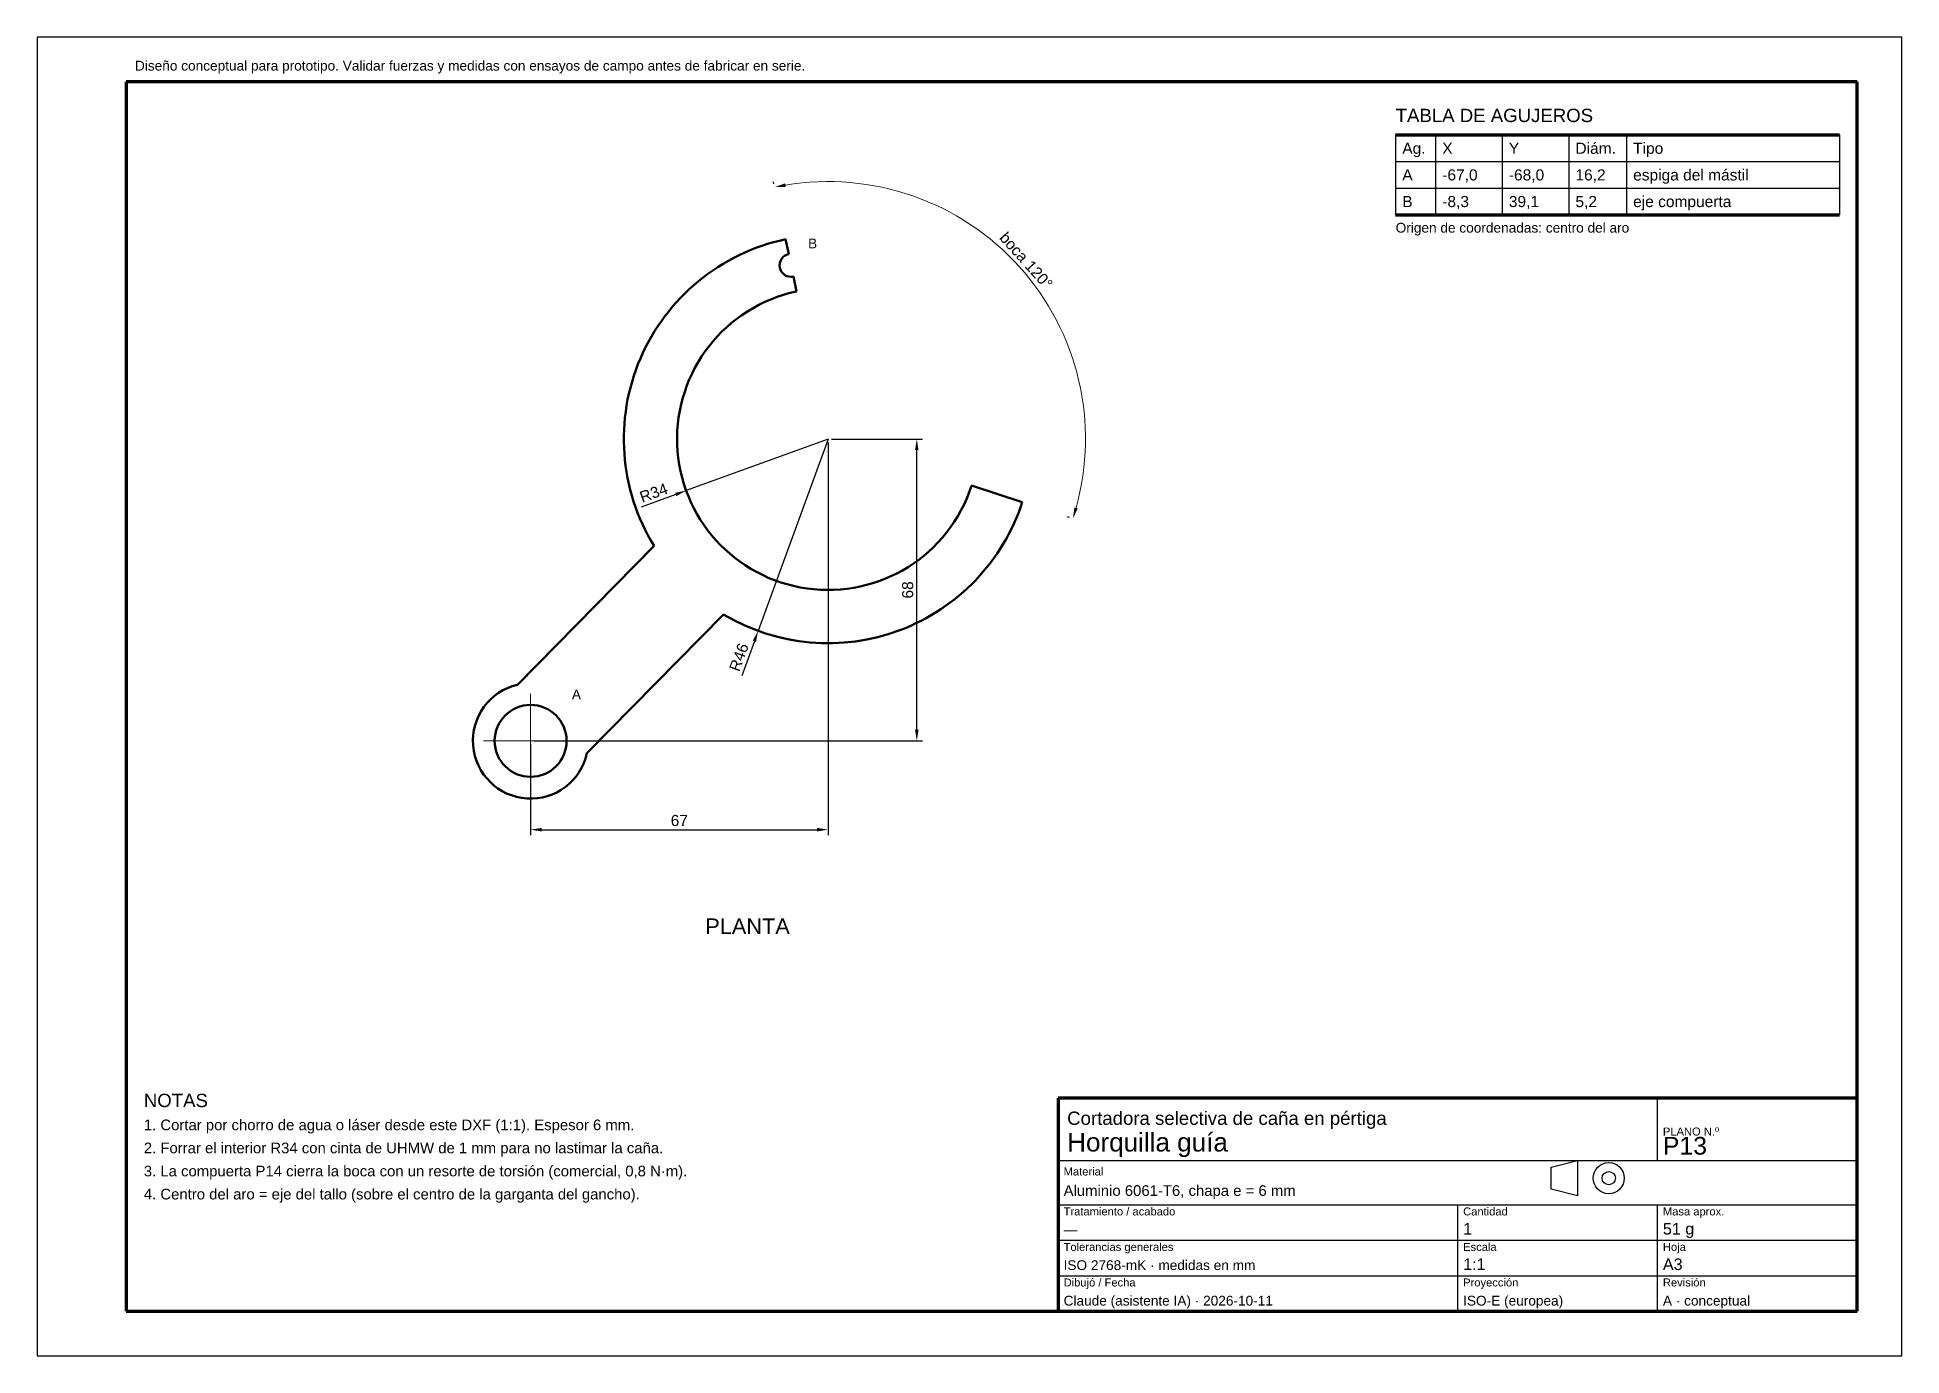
# Model space of a CAD drawing. Header units: millimetres. Extents: x 0 to 420, y 0 to 297.
import ezdxf
from ezdxf.enums import TextEntityAlignment as Align

# ---------------------------------------------------------------- set-up
doc = ezdxf.new("R2010")
doc.units = ezdxf.units.MM
doc.linetypes.add('ACAD_ISO02W100', pattern=[15, 12, -3])
doc.linetypes.add('ACAD_ISO04W100', pattern=[30, 24, -3, 0, -3])
for name, color, linetype, lineweight in [('COTAS', 4, 'Continuous', 18), ('EJES', 1, 'ACAD_ISO04W100', 18), ('MARCO', 7, 'Continuous', 70), ('OCULTAS', 8, 'ACAD_ISO02W100', 25), ('TEXTO', 7, 'Continuous', 25), ('VISIBLE', 7, 'Continuous', 50)]:
    doc.layers.add(name, color=color, linetype=linetype, lineweight=lineweight)
doc.styles.get("Standard").update_dxf_attribs({"font": 'arial.ttf'})
doc.dimstyles.new('ISO25', dxfattribs={"dimtxt": 2.5, "dimasz": 2.5, "dimexe": 1.25, "dimexo": 0.8, "dimgap": 0.8, "dimtad": 1, "dimdec": 1, "dimtxsty": 'Standard', "dimcen": 2.5, "dimclrd": 4, "dimclre": 4, "dimclrt": 7, "dimazin": 3, "dimtfac": 1, "dimtmove": 0, "dimatfit": 3})

# ---------------------------------------------------------------- blocks, each defined once
blk = doc.blocks.new('_CLOSEDFILLED')
at = {"color": 0, "linetype": 'BYBLOCK'}
blk.add_solid([(-1, 0.16), (0, 0), (-1, -0.16)], dxfattribs=at)
blk = doc.blocks.new('*D2')
at = {"color": 4}
for p, q in [((178.13, 206.5), (162.39, 163.28)), ((161.54, 160.93), (158.7, 153.13))]:
    blk.add_line(p, q, dxfattribs=at)
at = {"layer": 'Defpoints'}
for p in [(178.13, 206.5), (162.39, 163.28)]:
    blk.add_point(p, dxfattribs=at)
at = {"layer": 'COTAS', "color": 4, "xscale": 2.5, "yscale": 2.5, "rotation": 70}
blk.add_blockref('_CLOSEDFILLED', (162.39, 163.28), dxfattribs=at)
at = {"layer": 'COTAS', "color": 7, "insert": (158.06, 157.35), "char_height": 2.5, "attachment_point": 5, "rotation": 70}
blk.add_mtext('R46', dxfattribs=at)
blk = doc.blocks.new('*D3')
at = {"color": 4}
for p, q in [((165.9, 264.02), (165.81, 264.46)), ((232.53, 188.83), (232.1, 188.97))]:
    blk.add_line(p, q, dxfattribs=at)
at = {"layer": 'COTAS', "color": 4}
blk.add_arc((178.13, 206.5), 58, -15.5304, 99.5304, dxfattribs=at)
at = {"layer": 'Defpoints'}
for p in [(166.07, 263.24), (221.23, 245.31), (178.13, 206.5), (233.29, 188.58)]:
    blk.add_point(p, dxfattribs=at)
at = {"layer": 'COTAS', "color": 4, "xscale": 2.5, "yscale": 2.5}
for p, rotation in [((166.07, 263.24), -169.23482283433367), ((233.29, 188.58), 253.23482283433367)]:
    blk.add_blockref('_CLOSEDFILLED', p, dxfattribs=dict(at, rotation=rotation))
at = {"layer": 'COTAS', "color": 7, "insert": (222.75, 246.68), "char_height": 2.5, "attachment_point": 5, "rotation": 312}
blk.add_mtext('boca 120°', dxfattribs=at)

msp = doc.modelspace()

# ---------------------------------------------------------------- linework, layer by layer
at = {"layer": 'EJES'}
for p, q in [((111.13, 127.9), (111.13, 149.1)), ((100.53, 138.5), (121.73, 138.5))]:
    msp.add_line(p, q, dxfattribs=at)
at = {"layer": 'MARCO'}
for p, q in [((410, 287), (20, 287)), ((20, 287), (20, 10)), ((410, 10), (410, 287)), ((306, 275), (406, 275)), ((306, 257), (406, 257)), ((410, 58), (230, 58)), ((230, 58), (230, 10)), ((410, 10), (410, 58)), ((20, 10), (410, 10)), ((230, 10), (410, 10))]:
    msp.add_line(p, q, dxfattribs=at)
at = {"layer": 'OCULTAS'}
for p, q in [((169.27, 248.17), (168.56, 251.5)), ((171.06, 239.76), (170.35, 243.09)), ((221.87, 192.29), (210.46, 196)), ((108.15, 151.16), (138.94, 182.41)), ((123.82, 135.72), (154.61, 166.97))]:
    msp.add_line(p, q, dxfattribs=at)
msp.add_circle((111.13, 138.5), 8.1, dxfattribs=at)
for centre, radius, start, end in [((178.13, 206.5), 46, 102, 211.5892), ((169.81, 245.63), 2.6, 102, 282), ((178.13, 206.5), 34, 102, 342), ((178.13, 206.5), 46, 239.2596, 342), ((111.13, 138.5), 13, 103.2202, 347.6286)]:
    msp.add_arc(centre, radius, start, end, dxfattribs=at)
at = {"layer": 'TEXTO'}
for p, q in [((420, 297), (0, 297)), ((0, 297), (0, 0)), ((420, 0), (420, 297)), ((306, 275), (306, 257)), ((315, 275), (315, 257)), ((330, 275), (330, 257)), ((345, 275), (345, 257)), ((358, 275), (358, 257)), ((406, 275), (406, 257)), ((306, 269), (406, 269)), ((306, 263), (406, 263)), ((365, 44), (365, 58)), ((230, 44), (410, 44)), ((341, 42.5), (347, 44)), ((341, 37.5), (341, 42.5)), ((347, 44), (347, 36)), ((230, 34), (410, 34)), ((320, 10), (320, 34)), ((347, 36), (341, 37.5)), ((365, 10), (365, 34)), ((230, 26), (410, 26)), ((230, 18), (410, 18)), ((0, 0), (420, 0))]:
    msp.add_line(p, q, dxfattribs=at)
for radius in [3.5, 1.5]:
    msp.add_circle((354, 40), radius, dxfattribs=at)
at = {"layer": 'VISIBLE'}
for p, q in [((169.27, 248.17), (168.56, 251.5)), ((171.06, 239.76), (170.35, 243.09)), ((221.87, 192.29), (210.46, 196)), ((108.15, 151.16), (138.94, 182.41)), ((123.82, 135.72), (154.61, 166.97))]:
    msp.add_line(p, q, dxfattribs=at)
msp.add_circle((111.13, 138.5), 8.1, dxfattribs=at)
for centre, radius, start, end in [((178.13, 206.5), 46, 102, 211.5892), ((169.81, 245.63), 2.6, 102, 282), ((178.13, 206.5), 34, 102, 342), ((178.13, 206.5), 46, 239.2596, 342), ((111.13, 138.5), 13, 103.2202, 347.6286)]:
    msp.add_arc(centre, radius, start, end, dxfattribs=at)

# ---------------------------------------------------------------- texts
at = {"layer": 'COTAS'}
for s, p in [('B', (173.63, 248.8)), ('A', (120.43, 147.2))]:
    msp.add_text(s, height=2.2, dxfattribs=at).set_placement(p, align=Align.BOTTOM_LEFT)
at = {"layer": 'TEXTO'}
for s, height, p in [('Diseño conceptual para prototipo. Validar fuerzas y medidas con ensayos de campo antes de fabricar en serie.', 2.2, (22, 289.5)), ('Origen de coordenadas: centro del aro', 2.2, (306, 253)), ('NOTAS', 3, (24, 56)), ('Cortadora selectiva de caña en pértiga', 3, (232, 52)), ('1. Cortar por chorro de agua o láser desde este DXF (1:1). Espesor 6 mm.', 2.4, (24, 50.8)), ('Horquilla guía', 4.2, (232, 46)), ('PLANO N.º', 1.8, (366.2, 49.6)), ('2. Forrar el interior R34 con cinta de UHMW de 1 mm para no lastimar la caña.', 2.4, (24, 45.6)), ('P13', 4, (366.2, 45.3)), ('3. La compuerta P14 cierra la boca con un resorte de torsión (comercial, 0,8 N·m).', 2.4, (24, 40.4)), ('Material', 1.8, (231.2, 40.6)), ('Aluminio 6061-T6, chapa e = 6 mm', 2.4, (231.2, 36)), ('4. Centro del aro = eje del tallo (sobre el centro de la garganta del gancho).', 2.4, (24, 35.2)), ('Tratamiento / acabado', 1.8, (231.2, 31.6)), ('Cantidad', 1.8, (321.2, 31.6)), ('1', 2.6, (321.2, 27.3)), ('51 g', 2.6, (366.2, 27.3)), ('Masa aprox.', 1.8, (366.2, 31.6)), ('—', 2.2, (231.2, 27.3)), ('Tolerancias generales', 1.8, (231.2, 23.6)), ('Escala', 1.8, (321.2, 23.6)), ('Hoja', 1.8, (366.2, 23.6)), ('ISO 2768-mK · medidas en mm', 2.2, (231.2, 19.3)), ('1:1', 2.6, (321.2, 19.3)), ('A3', 2.6, (366.2, 19.3)), ('Dibujó / Fecha', 1.8, (231.2, 15.6)), ('Proyección', 1.8, (321.2, 15.6)), ('Revisión', 1.8, (366.2, 15.6)), ('Claude (asistente IA) · 2026-10-11', 2.2, (231.2, 11.3)), ('ISO-E (europea)', 2.2, (321.2, 11.3)), ('A · conceptual', 2.2, (366.2, 11.3))]:
    msp.add_text(s, height=height, dxfattribs=at).set_placement(p)
msp.add_text('TABLA DE AGUJEROS', height=3, dxfattribs=at).set_placement((306, 277), align=Align.BOTTOM_LEFT)
for s, p in [('Ag.', (307.5, 272)), ('X', (316.5, 272)), ('Y', (331.5, 272)), ('Diám.', (346.5, 272)), ('Tipo', (359.5, 272)), ('A', (307.5, 266)), ('-67,0', (316.5, 266)), ('-68,0', (331.5, 266)), ('16,2', (346.5, 266)), ('espiga del mástil', (359.5, 266)), ('B', (307.5, 260)), ('-8,3', (316.5, 260)), ('39,1', (331.5, 260)), ('5,2', (346.5, 260)), ('eje compuerta', (359.5, 260))]:
    msp.add_text(s, height=2.5, dxfattribs=at).set_placement(p, align=Align.MIDDLE_LEFT)
msp.add_text('PLANTA', height=3.5, dxfattribs=at).set_placement((160, 98.5), align=Align.TOP_CENTER)

# ---------------------------------------------------------------- dimensions: what is measured, and where the dimension line sits
at = {"layer": 'COTAS'}
dim = msp.add_angular_dim_3p(base=(221.23, 245.31), center=(178.13, 206.5), p1=(233.29, 188.58), p2=(166.07, 263.24), text='boca <>', dimstyle='ISO25', dxfattribs=at)
dim.commit()
dim.dimension.update_dxf_attribs({"geometry": '*D3', "text_midpoint": (222.75, 246.68)})
msp.add_linear_dim(base=(111.13, 118.5), p1=(111.13, 138.5), p2=(178.13, 206.5), dimstyle='ISO25', dxfattribs=at).render()
msp.add_linear_dim(base=(198.13, 138.5), p1=(111.13, 138.5), p2=(178.13, 206.5), angle=90, dimstyle='ISO25', dxfattribs=at).render()
msp.add_radius_dim(center=(178.13, 206.5), mpoint=(146.18, 194.87), text='R34', dimstyle='ISO25', dxfattribs=at).render()
dim = msp.add_radius_dim(center=(178.13, 206.5), mpoint=(162.39, 163.28), text='R46', dimstyle='ISO25', dxfattribs=at)
dim.commit()
dim.dimension.update_dxf_attribs({"geometry": '*D2', "text_midpoint": (158.06, 157.35)})

doc.saveas('drawing.dxf')
